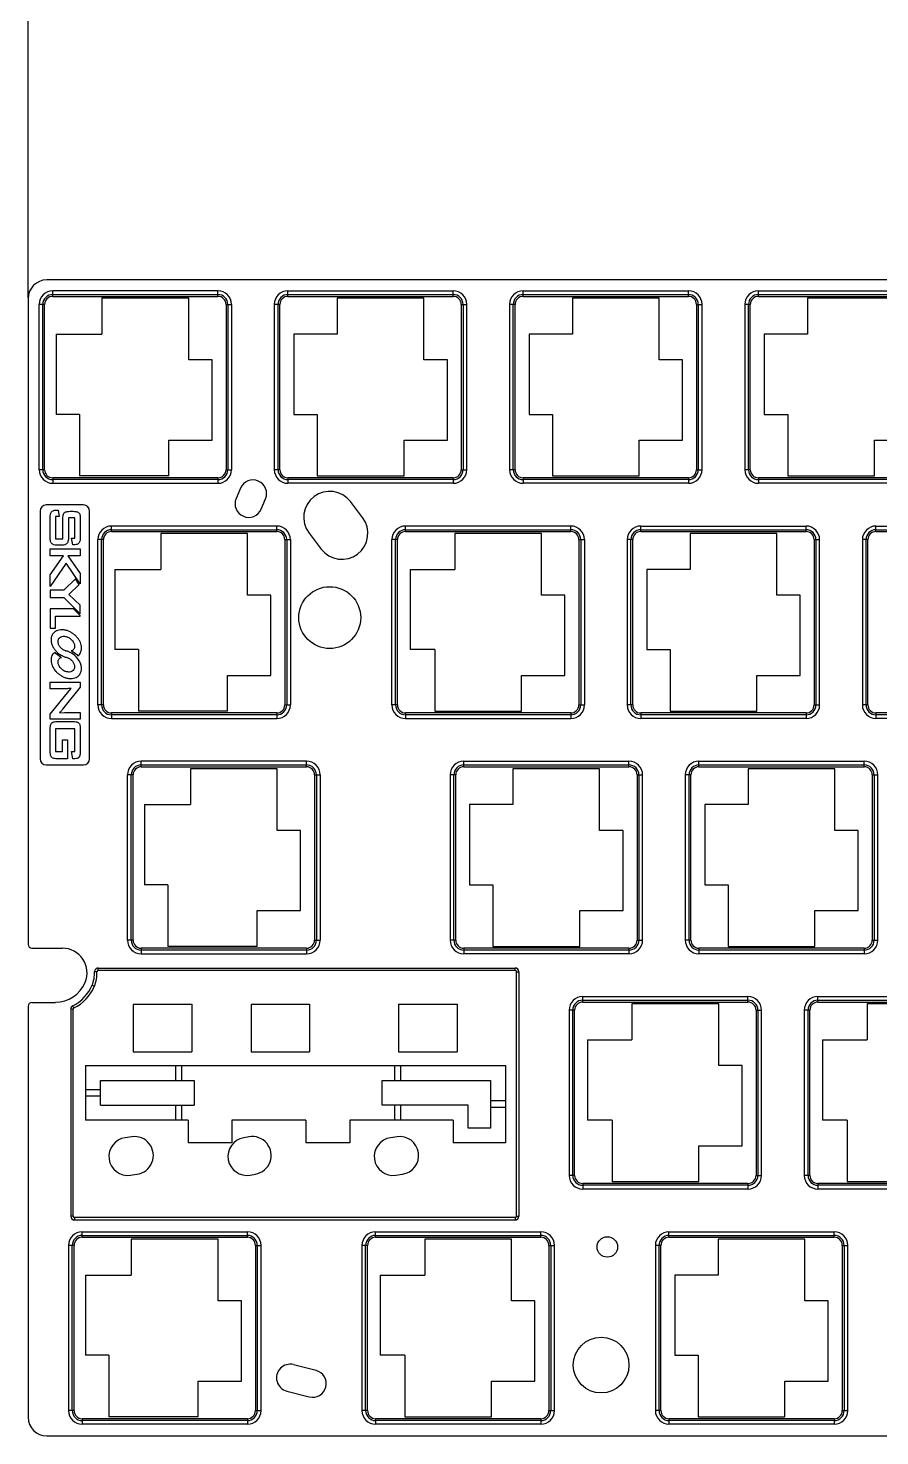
# Model space of a CAD drawing. Header units: millimetres. Extents: x 1385 to 1932, y 378 to 1802.
# Drawn here: x 1541.3 to 1610.1, y 1613 to 1726.7 of the extents above; entities that cross this region are included whole.
import ezdxf

# ---------------------------------------------------------------- set-up
doc = ezdxf.new("R2010")
doc.units = ezdxf.units.MM
doc.header["$LTSCALE"] = 46.255
for name, color, linetype in [('1_DXF_CONTINUOUS_LINE', 7, 'CONTINUOUS'), ('61-RUBBE-XIAOYIN_DXF_DIMENSION', 7, 'CONTINUOUS'), ('61-RUBBER-XIDXF_CONTINUOUS_LINE', 7, 'CONTINUOUS')]:
    doc.layers.add(name, color=color, linetype=linetype)

msp = doc.modelspace()

# ---------------------------------------------------------------- linework, layer by layer
at = {"layer": '1_DXF_CONTINUOUS_LINE', "color": 0, "linetype": 'Continuous'}
for p, q in [((1543.56, 1687.29), (1543.56, 1685.49)), ((1543.85, 1687.29), (1543.56, 1687.29)), ((1543.7, 1687.81), (1543.75, 1687.81)), ((1543.75, 1687.81), (1543.85, 1687.29)), ((1544.72, 1687.71), (1544.98, 1687.71)), ((1543.12, 1685.53), (1543.12, 1687.22)), ((1544.14, 1685.49), (1544.14, 1687.14)), ((1544.59, 1687.19), (1544.59, 1685.61)), ((1545.11, 1687.19), (1544.59, 1687.19)), ((1545.11, 1685.53), (1545.11, 1687.19)), ((1545.55, 1687.13), (1545.55, 1685.6)), ((1543.56, 1685.49), (1544.14, 1685.49)), ((1544.95, 1685.01), (1544.83, 1685.53)), ((1544.83, 1685.53), (1545.11, 1685.53)), ((1545.02, 1685.01), (1544.95, 1685.01)), ((1543.12, 1684.1), (1543.12, 1684.69)), ((1543.12, 1684.69), (1545.55, 1684.69)), ((1543.12, 1682.58), (1544.19, 1684.1)), ((1544.19, 1684.1), (1543.12, 1684.1)), ((1544.07, 1684.97), (1543.63, 1684.97)), ((1544.54, 1684.1), (1545.55, 1682.69)), ((1545.55, 1684.1), (1544.54, 1684.1)), ((1545.55, 1684.69), (1545.55, 1684.1)), ((1544.41, 1683.52), (1543.12, 1681.63)), ((1545.55, 1681.84), (1544.41, 1683.52)), ((1543.12, 1681.63), (1543.12, 1682.58)), ((1545.15, 1682.26), (1544.21, 1681.33)), ((1544.62, 1680.99), (1545.47, 1681.79)), ((1545.47, 1681.79), (1545.15, 1682.26)), ((1545.55, 1682.69), (1545.55, 1681.84)), ((1543.12, 1681.33), (1543.12, 1680.74)), ((1544.21, 1681.33), (1543.12, 1681.33)), ((1543.12, 1680.74), (1544.21, 1680.74)), ((1544.21, 1680.74), (1545.55, 1679.42)), ((1545.55, 1680.12), (1544.62, 1680.99)), ((1543.12, 1679.84), (1543.12, 1678.27)), ((1545.01, 1679.84), (1543.12, 1679.84)), ((1545.55, 1679.3), (1545.01, 1679.84)), ((1545.55, 1679.42), (1545.55, 1680.12)), ((1543.12, 1678.27), (1543.56, 1678.27)), ((1543.56, 1678.27), (1543.56, 1679.25)), ((1543.56, 1679.25), (1545.55, 1679.25)), ((1545.55, 1679.25), (1545.55, 1679.3)), ((1543.12, 1673.38), (1543.12, 1673.91)), ((1543.12, 1673.91), (1545.55, 1673.91)), ((1545.55, 1673.91), (1545.55, 1673.51)), ((1544.44, 1673.38), (1543.12, 1673.38)), ((1543.12, 1671.32), (1544.62, 1673.19)), ((1545.55, 1673.51), (1544.12, 1671.72)), ((1544.82, 1673.4), (1544.62, 1673.39)), ((1543.86, 1671.43), (1544.28, 1671.45)), ((1544.28, 1671.45), (1545.55, 1671.45)), ((1545.55, 1671.45), (1545.55, 1670.92)), ((1543.12, 1670.92), (1543.12, 1671.32)), ((1545.55, 1670.92), (1543.12, 1670.92)), ((1543.7, 1670.73), (1544.98, 1670.73)), ((1543.12, 1668.34), (1543.12, 1670.1)), ((1543.56, 1670.14), (1543.56, 1668.3)), ((1545.11, 1670.14), (1543.56, 1670.14)), ((1544.11, 1668.3), (1544.11, 1669.25)), ((1544.11, 1669.25), (1544.53, 1669.25)), ((1544.53, 1669.25), (1544.53, 1667.71)), ((1545.11, 1668.3), (1545.11, 1670.14)), ((1545.55, 1670.1), (1545.55, 1668.34)), ((1543.56, 1668.3), (1544.11, 1668.3)), ((1544.94, 1667.71), (1544.84, 1668.3)), ((1544.84, 1668.3), (1545.11, 1668.3)), ((1544.53, 1667.71), (1543.7, 1667.71)), ((1545, 1667.71), (1544.94, 1667.71))]:
    msp.add_line(p, q, dxfattribs=at)
for points, knots in [([(1543.12, 1687.22), (1543.12, 1687.3), (1543.13, 1687.41), (1543.17, 1687.57), (1543.23, 1687.68), (1543.35, 1687.76), (1543.5, 1687.81), (1543.62, 1687.81), (1543.7, 1687.81)], [0, 0, 0, 0, 0.229096, 0.362951, 0.493452, 0.634349, 0.772166, 1, 1, 1, 1]), ([(1544.14, 1687.14), (1544.14, 1687.21), (1544.16, 1687.36), (1544.22, 1687.56), (1544.36, 1687.66), (1544.52, 1687.7), (1544.64, 1687.71), (1544.72, 1687.71)], [0, 0, 0, 0, 0.21755, 0.478012, 0.620643, 0.763094, 1, 1, 1, 1]), ([(1544.98, 1687.71), (1545.05, 1687.71), (1545.17, 1687.7), (1545.33, 1687.66), (1545.48, 1687.56), (1545.54, 1687.36), (1545.55, 1687.21), (1545.55, 1687.13)], [0, 0, 0, 0, 0.23561, 0.377296, 0.519156, 0.775261, 1, 1, 1, 1]), ([(1543.63, 1684.97), (1543.56, 1684.97), (1543.45, 1684.99), (1543.32, 1685.04), (1543.23, 1685.11), (1543.17, 1685.22), (1543.13, 1685.36), (1543.12, 1685.47), (1543.12, 1685.53)], [0, 0, 0, 0, 0.253799, 0.374788, 0.486896, 0.630073, 0.775093, 1, 1, 1, 1]), ([(1544.59, 1685.61), (1544.59, 1685.52), (1544.58, 1685.39), (1544.54, 1685.22), (1544.48, 1685.11), (1544.39, 1685.04), (1544.26, 1684.99), (1544.15, 1684.97), (1544.07, 1684.97)], [0, 0, 0, 0, 0.274471, 0.413735, 0.545896, 0.64777, 0.75805, 1, 1, 1, 1]), ([(1545.55, 1685.6), (1545.55, 1685.52), (1545.54, 1685.36), (1545.47, 1685.15), (1545.33, 1685.06), (1545.19, 1685.01), (1545.09, 1685.01), (1545.02, 1685.01)], [0, 0, 0, 0, 0.254469, 0.527096, 0.661211, 0.792088, 1, 1, 1, 1]), ([(1543.43, 1677.91), (1543.37, 1677.86), (1543.28, 1677.75), (1543.2, 1677.55), (1543.18, 1677.37), (1543.19, 1677.21), (1543.22, 1677.04), (1543.3, 1676.83), (1543.44, 1676.6), (1543.56, 1676.45), (1543.63, 1676.39)], [0, 0, 0, 0, 0.133681, 0.24884, 0.373191, 0.446612, 0.521162, 0.674597, 0.83452, 1, 1, 1, 1]), ([(1545.36, 1676.03), (1545.4, 1676.06), (1545.48, 1676.14), (1545.58, 1676.29), (1545.63, 1676.43), (1545.65, 1676.56), (1545.66, 1676.67), (1545.65, 1676.78), (1545.62, 1676.93), (1545.56, 1677.12), (1545.45, 1677.33), (1545.3, 1677.53), (1545.11, 1677.72), (1544.9, 1677.87), (1544.71, 1677.98), (1544.55, 1678.05), (1544.42, 1678.09), (1544.3, 1678.12), (1544.14, 1678.14), (1543.95, 1678.14), (1543.73, 1678.1), (1543.56, 1678.02), (1543.46, 1677.95), (1543.43, 1677.91)], [0, 0, 0, 0, 0.044415, 0.089477, 0.137421, 0.163608, 0.191935, 0.221756, 0.251981, 0.313975, 0.378347, 0.44489, 0.513096, 0.58235, 0.652093, 0.687052, 0.722031, 0.756223, 0.7889, 0.850081, 0.906578, 0.959505, 1, 1, 1, 1]), ([(1544.35, 1676.44), (1544.27, 1676.47), (1544.11, 1676.55), (1543.92, 1676.73), (1543.81, 1676.91), (1543.76, 1677.07), (1543.75, 1677.18), (1543.76, 1677.3), (1543.81, 1677.43), (1543.94, 1677.56), (1544.13, 1677.62), (1544.29, 1677.62), (1544.4, 1677.59), (1544.47, 1677.57), (1544.5, 1677.56)], [0, 0, 0, 0, 0.132856, 0.26303, 0.386687, 0.445588, 0.502778, 0.560268, 0.613498, 0.71579, 0.826685, 0.889072, 0.957188, 1, 1, 1, 1]), ([(1544.5, 1677.56), (1544.52, 1677.55), (1544.58, 1677.53), (1544.72, 1677.45), (1544.9, 1677.3), (1545.04, 1677.07), (1545.09, 1676.9), (1545.09, 1676.82)], [0, 0, 0, 0, 0.057487, 0.200793, 0.482502, 0.750654, 1, 1, 1, 1]), ([(1543.51, 1676.31), (1543.41, 1676.25), (1543.22, 1676.06), (1543.19, 1675.81), (1543.19, 1675.68)], [0, 0, 0, 0, 0.47922, 1, 1, 1, 1]), ([(1544.03, 1675.91), (1544, 1675.92), (1543.79, 1676.01), (1543.63, 1676.17), (1543.51, 1676.31)], [0, 0, 0, 0, 0.178612, 1, 1, 1, 1]), ([(1543.62, 1676.38), (1543.65, 1676.35), (1543.86, 1676.16), (1544.11, 1676.02), (1544.32, 1675.94)], [0, 0, 0, 0, 0.169243, 1, 1, 1, 1]), ([(1543.75, 1675.52), (1543.75, 1675.61), (1543.78, 1675.8), (1543.95, 1675.89), (1544.03, 1675.91)], [0, 0, 0, 0, 0.514738, 1, 1, 1, 1]), ([(1544.32, 1675.94), (1544.33, 1675.94), (1544.36, 1675.94), (1544.39, 1675.93), (1544.43, 1675.91), (1544.47, 1675.91), (1544.49, 1675.9)], [0, 0, 0, 0, 0.193163, 0.393005, 0.593087, 1, 1, 1, 1]), ([(1544.52, 1676.4), (1544.51, 1676.4), (1544.49, 1676.4), (1544.45, 1676.41), (1544.41, 1676.43), (1544.37, 1676.43), (1544.35, 1676.44)], [0, 0, 0, 0, 0.209108, 0.405656, 0.602249, 1, 1, 1, 1]), ([(1545.22, 1675.96), (1545.19, 1675.99), (1544.99, 1676.18), (1544.74, 1676.32), (1544.52, 1676.4)], [0, 0, 0, 0, 0.169443, 1, 1, 1, 1]), ([(1545.09, 1676.82), (1545.09, 1676.73), (1545.07, 1676.59), (1544.94, 1676.47), (1544.86, 1676.44), (1544.82, 1676.43)], [0, 0, 0, 0, 0.512099, 0.736385, 1, 1, 1, 1]), ([(1544.82, 1676.43), (1544.85, 1676.42), (1545.06, 1676.33), (1545.24, 1676.17), (1545.36, 1676.03)], [0, 0, 0, 0, 0.178186, 1, 1, 1, 1]), ([(1545.65, 1675), (1545.65, 1675.09), (1545.61, 1675.44), (1545.4, 1675.76), (1545.21, 1675.95)], [0, 0, 0, 0, 0.237628, 1, 1, 1, 1]), ([(1543.19, 1675.68), (1543.19, 1675.52), (1543.26, 1675.21), (1543.49, 1674.86), (1543.73, 1674.62), (1543.94, 1674.47), (1544.13, 1674.36), (1544.29, 1674.29), (1544.42, 1674.25), (1544.54, 1674.22), (1544.7, 1674.2), (1544.89, 1674.2), (1545.11, 1674.24), (1545.35, 1674.35), (1545.59, 1674.6), (1545.65, 1674.87), (1545.65, 1675)], [0, 0, 0, 0, 0.124522, 0.258465, 0.328458, 0.399524, 0.471089, 0.506962, 0.542854, 0.577949, 0.611489, 0.674286, 0.732273, 0.786593, 0.889521, 1, 1, 1, 1]), ([(1544.34, 1674.78), (1544.32, 1674.79), (1544.26, 1674.81), (1544.12, 1674.89), (1543.94, 1675.04), (1543.8, 1675.27), (1543.75, 1675.44), (1543.75, 1675.52)], [0, 0, 0, 0, 0.057449, 0.20071, 0.482438, 0.750657, 1, 1, 1, 1]), ([(1544.34, 1674.78), (1544.32, 1674.79), (1544.26, 1674.81), (1544.12, 1674.89), (1543.94, 1675.04), (1543.8, 1675.27), (1543.75, 1675.44), (1543.75, 1675.52)], [0, 0, 0, 0, 0.057446, 0.200699, 0.482414, 0.750634, 1, 1, 1, 1]), ([(1544.49, 1675.9), (1544.57, 1675.87), (1544.73, 1675.79), (1544.92, 1675.61), (1545.03, 1675.43), (1545.08, 1675.27), (1545.09, 1675.16), (1545.08, 1675.04), (1545.03, 1674.91), (1544.9, 1674.78), (1544.71, 1674.72), (1544.55, 1674.73), (1544.44, 1674.75), (1544.37, 1674.77), (1544.34, 1674.78)], [0, 0, 0, 0, 0.132872, 0.26303, 0.38666, 0.445555, 0.502748, 0.560227, 0.613453, 0.71574, 0.826647, 0.88906, 0.957225, 1, 1, 1, 1]), ([(1544.49, 1675.9), (1544.57, 1675.87), (1544.73, 1675.79), (1544.92, 1675.61), (1545.03, 1675.43), (1545.08, 1675.27), (1545.09, 1675.16), (1545.08, 1675.04), (1545.03, 1674.91), (1544.9, 1674.78), (1544.71, 1674.72), (1544.55, 1674.73), (1544.44, 1674.75), (1544.37, 1674.77), (1544.34, 1674.78)], [0, 0, 0, 0, 0.132866, 0.263026, 0.386664, 0.445562, 0.502757, 0.560235, 0.613459, 0.715741, 0.826647, 0.889061, 0.957224, 1, 1, 1, 1]), ([(1544.62, 1673.39), (1544.61, 1673.39), (1544.59, 1673.39), (1544.55, 1673.38), (1544.5, 1673.38), (1544.46, 1673.38), (1544.44, 1673.38)], [0, 0, 0, 0, 0.162227, 0.324984, 0.690552, 1, 1, 1, 1]), ([(1544.62, 1673.19), (1544.65, 1673.22), (1544.71, 1673.29), (1544.78, 1673.36), (1544.82, 1673.4)], [0, 0, 0, 0, 0.364413, 1, 1, 1, 1]), ([(1544.12, 1671.72), (1544.1, 1671.69), (1544.02, 1671.58), (1543.92, 1671.49), (1543.86, 1671.43)], [0, 0, 0, 0, 0.306613, 1, 1, 1, 1]), ([(1543.12, 1670.1), (1543.12, 1670.18), (1543.12, 1670.31), (1543.17, 1670.48), (1543.22, 1670.58), (1543.29, 1670.64), (1543.37, 1670.68), (1543.5, 1670.72), (1543.62, 1670.73), (1543.7, 1670.73)], [0, 0, 0, 0, 0.259639, 0.388975, 0.513051, 0.581561, 0.648902, 0.781223, 1, 1, 1, 1]), ([(1544.98, 1670.73), (1545.05, 1670.73), (1545.17, 1670.72), (1545.31, 1670.68), (1545.39, 1670.64), (1545.45, 1670.58), (1545.51, 1670.48), (1545.55, 1670.31), (1545.55, 1670.18), (1545.55, 1670.1)], [0, 0, 0, 0, 0.218866, 0.351198, 0.418544, 0.48706, 0.611105, 0.740407, 1, 1, 1, 1]), ([(1543.7, 1667.71), (1543.62, 1667.71), (1543.5, 1667.72), (1543.35, 1667.77), (1543.23, 1667.84), (1543.17, 1667.96), (1543.12, 1668.12), (1543.12, 1668.26), (1543.12, 1668.34)], [0, 0, 0, 0, 0.218928, 0.351363, 0.486775, 0.610806, 0.74016, 1, 1, 1, 1]), ([(1545.55, 1668.34), (1545.55, 1668.26), (1545.55, 1668.13), (1545.51, 1667.99), (1545.48, 1667.91), (1545.44, 1667.85), (1545.4, 1667.81), (1545.33, 1667.76), (1545.2, 1667.72), (1545.08, 1667.71), (1545, 1667.71)], [0, 0, 0, 0, 0.255232, 0.388493, 0.453365, 0.517244, 0.581556, 0.643244, 0.764082, 1, 1, 1, 1])]:
    msp.add_open_spline(points, degree=3, knots=knots, dxfattribs=at)
at = {"layer": '61-RUBBE-XIAOYIN_DXF_DIMENSION', "color": 4, "linetype": 'Continuous'}
msp.add_line((1541.34, 1704.96), (1541.34, 1744.75), dxfattribs=at)
at = {"layer": '61-RUBBE-XIAOYIN_DXF_DIMENSION', "color": 6, "linetype": 'Continuous'}
msp.add_line((1541.34, 1704.96), (1541.34, 1720.84), dxfattribs=at)
at = {"layer": '61-RUBBER-XIDXF_CONTINUOUS_LINE', "color": 7, "linetype": 'Continuous'}
for p, q in [((1823.16, 1706.4), (1542.84, 1706.4)), ((1543.32, 1705.07), (1543.32, 1705.52)), ((1556.67, 1705.52), (1543.32, 1705.52)), ((1556.67, 1705.07), (1556.67, 1705.52)), ((1562.32, 1705.07), (1562.32, 1705.52)), ((1562.32, 1705.52), (1575.67, 1705.52)), ((1575.67, 1705.07), (1575.67, 1705.52)), ((1581.32, 1705.07), (1581.32, 1705.52)), ((1581.32, 1705.52), (1594.67, 1705.52)), ((1594.67, 1705.07), (1594.67, 1705.52)), ((1600.32, 1705.07), (1600.32, 1705.52)), ((1600.32, 1705.52), (1613.67, 1705.52)), ((1541.34, 1704.9), (1541.34, 1652.72)), ((1542.22, 1691.07), (1542.22, 1704.42)), ((1542.67, 1704.42), (1542.22, 1704.42)), ((1542.52, 1691.07), (1542.52, 1704.42)), ((1542.67, 1691.07), (1542.67, 1704.42)), ((1543.32, 1705.22), (1556.67, 1705.22)), ((1543.32, 1705.07), (1556.67, 1705.07)), ((1547.3, 1704.92), (1547.3, 1702.02)), ((1554.31, 1704.92), (1547.3, 1704.92)), ((1554.31, 1699.94), (1554.31, 1704.92)), ((1557.32, 1704.42), (1557.32, 1691.07)), ((1557.32, 1704.42), (1557.77, 1704.42)), ((1557.47, 1704.42), (1557.47, 1691.07)), ((1557.77, 1704.42), (1557.77, 1691.07)), ((1561.22, 1704.42), (1561.22, 1691.07)), ((1561.67, 1704.42), (1561.22, 1704.42)), ((1561.52, 1691.07), (1561.52, 1704.42)), ((1561.67, 1691.07), (1561.67, 1704.42)), ((1562.32, 1705.22), (1575.67, 1705.22)), ((1562.32, 1705.07), (1575.67, 1705.07)), ((1566.3, 1704.92), (1566.3, 1702.02)), ((1573.31, 1704.92), (1566.3, 1704.92)), ((1573.31, 1699.94), (1573.31, 1704.92)), ((1576.32, 1704.42), (1576.32, 1691.07)), ((1576.32, 1704.42), (1576.77, 1704.42)), ((1576.47, 1704.42), (1576.47, 1691.07)), ((1576.77, 1691.07), (1576.77, 1704.42)), ((1580.22, 1704.42), (1580.22, 1691.07)), ((1580.67, 1704.42), (1580.22, 1704.42)), ((1580.52, 1691.07), (1580.52, 1704.42)), ((1580.67, 1691.07), (1580.67, 1704.42)), ((1581.32, 1705.22), (1594.67, 1705.22)), ((1581.32, 1705.07), (1594.67, 1705.07)), ((1585.3, 1704.92), (1585.3, 1702.02)), ((1592.31, 1704.92), (1585.3, 1704.92)), ((1592.31, 1699.94), (1592.31, 1704.92)), ((1595.32, 1704.42), (1595.32, 1691.07)), ((1595.32, 1704.42), (1595.77, 1704.42)), ((1595.47, 1704.42), (1595.47, 1691.07)), ((1595.77, 1691.07), (1595.77, 1704.42)), ((1599.22, 1704.42), (1599.22, 1691.07)), ((1599.67, 1704.42), (1599.22, 1704.42)), ((1599.52, 1691.07), (1599.52, 1704.42)), ((1599.67, 1691.07), (1599.67, 1704.42)), ((1600.32, 1705.22), (1613.67, 1705.22)), ((1600.32, 1705.07), (1613.67, 1705.07)), ((1604.3, 1704.92), (1604.3, 1702.02)), ((1611.31, 1704.92), (1604.3, 1704.92)), ((1543.6, 1702.02), (1543.6, 1695.54)), ((1543.6, 1702.02), (1547.3, 1702.02)), ((1562.8, 1702.02), (1562.8, 1695.54)), ((1566.3, 1702.02), (1562.8, 1702.02)), ((1581.8, 1702.02), (1581.8, 1695.54)), ((1585.3, 1702.02), (1581.8, 1702.02)), ((1600.8, 1702.02), (1600.8, 1695.54)), ((1604.3, 1702.02), (1600.8, 1702.02)), ((1556.2, 1699.94), (1554.31, 1699.94)), ((1556.2, 1693.46), (1556.2, 1699.94)), ((1575.2, 1699.94), (1573.31, 1699.94)), ((1575.2, 1693.46), (1575.2, 1699.94)), ((1594.2, 1699.94), (1592.31, 1699.94)), ((1594.2, 1693.46), (1594.2, 1699.94)), ((1545.49, 1695.54), (1543.6, 1695.54)), ((1545.49, 1695.54), (1545.49, 1690.57)), ((1562.8, 1695.54), (1564.69, 1695.54)), ((1564.69, 1695.54), (1564.69, 1690.57)), ((1581.8, 1695.54), (1583.69, 1695.54)), ((1583.69, 1695.54), (1583.69, 1690.57)), ((1600.8, 1695.54), (1602.69, 1695.54)), ((1602.69, 1695.54), (1602.69, 1690.57)), ((1552.7, 1690.57), (1552.7, 1693.46)), ((1552.7, 1693.46), (1556.2, 1693.46)), ((1571.7, 1690.57), (1571.7, 1693.46)), ((1571.7, 1693.46), (1575.2, 1693.46)), ((1590.7, 1690.57), (1590.7, 1693.46)), ((1590.7, 1693.46), (1594.2, 1693.46)), ((1609.7, 1690.57), (1609.7, 1693.46)), ((1609.7, 1693.46), (1613.2, 1693.46)), ((1542.67, 1691.07), (1542.22, 1691.07)), ((1557.32, 1691.07), (1557.77, 1691.07)), ((1561.67, 1691.07), (1561.22, 1691.07)), ((1576.32, 1691.07), (1576.77, 1691.07)), ((1580.67, 1691.07), (1580.22, 1691.07)), ((1595.32, 1691.07), (1595.77, 1691.07)), ((1599.67, 1691.07), (1599.22, 1691.07)), ((1543.32, 1690.42), (1543.32, 1689.97)), ((1556.67, 1690.42), (1543.32, 1690.42)), ((1556.67, 1690.27), (1543.32, 1690.27)), ((1543.32, 1689.97), (1556.67, 1689.97)), ((1552.7, 1690.57), (1545.49, 1690.57)), ((1556.67, 1690.42), (1556.67, 1689.97)), ((1562.32, 1690.42), (1562.32, 1689.97)), ((1575.67, 1690.42), (1562.32, 1690.42)), ((1575.67, 1690.27), (1562.32, 1690.27)), ((1575.67, 1689.97), (1562.32, 1689.97)), ((1564.69, 1690.57), (1571.7, 1690.57)), ((1575.67, 1690.42), (1575.67, 1689.97)), ((1581.32, 1690.42), (1581.32, 1689.97)), ((1594.67, 1690.42), (1581.32, 1690.42)), ((1594.67, 1690.27), (1581.32, 1690.27)), ((1594.67, 1689.97), (1581.32, 1689.97)), ((1583.69, 1690.57), (1590.7, 1690.57)), ((1594.67, 1690.42), (1594.67, 1689.97)), ((1600.32, 1690.42), (1600.32, 1689.97)), ((1613.67, 1690.42), (1600.32, 1690.42)), ((1613.67, 1690.27), (1600.32, 1690.27)), ((1613.67, 1689.97), (1600.32, 1689.97)), ((1602.69, 1690.57), (1609.7, 1690.57)), ((1542.3, 1687.72), (1542.3, 1667.72)), ((1545.8, 1688.22), (1542.8, 1688.22)), ((1546.3, 1667.72), (1546.3, 1687.72)), ((1548.07, 1686.07), (1548.07, 1686.52)), ((1561.42, 1686.52), (1548.07, 1686.52)), ((1548.07, 1686.22), (1561.42, 1686.22)), ((1561.42, 1686.07), (1561.42, 1686.52)), ((1571.82, 1686.07), (1571.82, 1686.52)), ((1585.17, 1686.52), (1571.82, 1686.52)), ((1571.82, 1686.22), (1585.17, 1686.22)), ((1585.17, 1686.07), (1585.17, 1686.52)), ((1590.82, 1686.07), (1590.82, 1686.52)), ((1590.82, 1686.52), (1604.17, 1686.52)), ((1590.82, 1686.22), (1604.17, 1686.22)), ((1604.17, 1686.07), (1604.17, 1686.52)), ((1609.82, 1686.07), (1609.82, 1686.52)), ((1609.82, 1686.52), (1623.17, 1686.52)), ((1609.82, 1686.22), (1623.17, 1686.22)), ((1546.97, 1672.07), (1546.97, 1685.42)), ((1547.42, 1685.42), (1546.97, 1685.42)), ((1547.27, 1672.07), (1547.27, 1685.42)), ((1547.42, 1672.07), (1547.42, 1685.42)), ((1548.07, 1686.07), (1561.42, 1686.07)), ((1552.05, 1685.92), (1552.05, 1683.02)), ((1559.06, 1685.92), (1552.05, 1685.92)), ((1559.06, 1680.94), (1559.06, 1685.92)), ((1562.07, 1685.42), (1562.07, 1672.07)), ((1562.07, 1685.42), (1562.52, 1685.42)), ((1562.22, 1685.42), (1562.22, 1672.07)), ((1562.52, 1685.42), (1562.52, 1672.07)), ((1570.72, 1672.07), (1570.72, 1685.42)), ((1571.17, 1685.42), (1570.72, 1685.42)), ((1571.02, 1672.07), (1571.02, 1685.42)), ((1571.17, 1672.07), (1571.17, 1685.42)), ((1571.82, 1686.07), (1585.17, 1686.07)), ((1575.8, 1685.92), (1575.8, 1683.02)), ((1582.81, 1685.92), (1575.8, 1685.92)), ((1582.81, 1680.94), (1582.81, 1685.92)), ((1585.82, 1685.42), (1585.82, 1672.07)), ((1585.82, 1685.42), (1586.27, 1685.42)), ((1585.97, 1685.42), (1585.97, 1672.07)), ((1586.27, 1685.42), (1586.27, 1672.07)), ((1589.72, 1685.42), (1589.72, 1672.07)), ((1590.17, 1685.42), (1589.72, 1685.42)), ((1590.02, 1672.07), (1590.02, 1685.42)), ((1590.17, 1672.07), (1590.17, 1685.42)), ((1590.82, 1686.07), (1604.17, 1686.07)), ((1594.8, 1685.92), (1594.8, 1683.02)), ((1601.81, 1685.92), (1594.8, 1685.92)), ((1601.81, 1680.94), (1601.81, 1685.92)), ((1604.82, 1685.42), (1604.82, 1672.07)), ((1604.82, 1685.42), (1605.27, 1685.42)), ((1604.97, 1685.42), (1604.97, 1672.07)), ((1605.27, 1672.07), (1605.27, 1685.42)), ((1608.72, 1685.42), (1608.72, 1672.07)), ((1609.17, 1685.42), (1608.72, 1685.42)), ((1609.02, 1672.07), (1609.02, 1685.42)), ((1609.17, 1672.07), (1609.17, 1685.42)), ((1609.82, 1686.07), (1623.17, 1686.07)), ((1548.35, 1683.02), (1548.35, 1676.54)), ((1548.35, 1683.02), (1552.05, 1683.02)), ((1572.2, 1683.02), (1572.2, 1676.54)), ((1572.2, 1683.02), (1575.8, 1683.02)), ((1591.3, 1683.02), (1591.3, 1676.54)), ((1594.8, 1683.02), (1591.3, 1683.02)), ((1560.95, 1680.94), (1559.06, 1680.94)), ((1560.95, 1674.46), (1560.95, 1680.94)), ((1584.7, 1680.94), (1582.81, 1680.94)), ((1584.7, 1674.46), (1584.7, 1680.94)), ((1603.7, 1680.94), (1601.81, 1680.94)), ((1603.7, 1674.46), (1603.7, 1680.94)), ((1550.24, 1676.54), (1548.35, 1676.54)), ((1550.24, 1676.54), (1550.24, 1671.57)), ((1574.19, 1676.54), (1572.2, 1676.54)), ((1574.19, 1676.54), (1574.19, 1671.57)), ((1591.3, 1676.54), (1593.19, 1676.54)), ((1593.19, 1676.54), (1593.19, 1671.57)), ((1557.45, 1671.57), (1557.45, 1674.46)), ((1557.45, 1674.46), (1560.95, 1674.46)), ((1581.2, 1671.57), (1581.2, 1674.46)), ((1581.2, 1674.46), (1584.7, 1674.46)), ((1600.2, 1671.57), (1600.2, 1674.46)), ((1600.2, 1674.46), (1603.7, 1674.46)), ((1547.42, 1672.07), (1546.97, 1672.07)), ((1548.07, 1671.42), (1548.07, 1670.97)), ((1561.42, 1671.42), (1548.07, 1671.42)), ((1557.45, 1671.57), (1550.24, 1671.57)), ((1561.42, 1671.42), (1561.42, 1670.97)), ((1562.07, 1672.07), (1562.52, 1672.07)), ((1571.17, 1672.07), (1570.72, 1672.07)), ((1571.82, 1671.42), (1571.82, 1670.97)), ((1585.17, 1671.42), (1571.82, 1671.42)), ((1574.19, 1671.57), (1581.2, 1671.57)), ((1585.17, 1671.42), (1585.17, 1670.97)), ((1585.82, 1672.07), (1586.27, 1672.07)), ((1590.17, 1672.07), (1589.72, 1672.07)), ((1590.82, 1671.42), (1590.82, 1670.97)), ((1604.17, 1671.42), (1590.82, 1671.42)), ((1593.19, 1671.57), (1600.2, 1671.57)), ((1604.17, 1671.42), (1604.17, 1670.97)), ((1604.82, 1672.07), (1605.27, 1672.07)), ((1609.17, 1672.07), (1608.72, 1672.07)), ((1609.82, 1671.42), (1609.82, 1670.97)), ((1623.17, 1671.42), (1609.82, 1671.42)), ((1561.42, 1671.27), (1548.07, 1671.27)), ((1548.07, 1670.97), (1561.42, 1670.97)), ((1585.17, 1671.27), (1571.82, 1671.27)), ((1571.82, 1670.97), (1585.17, 1670.97)), ((1604.17, 1671.27), (1590.82, 1671.27)), ((1604.17, 1670.97), (1590.82, 1670.97)), ((1623.17, 1671.27), (1609.82, 1671.27)), ((1623.17, 1670.97), (1609.82, 1670.97)), ((1542.8, 1667.22), (1545.8, 1667.22)), ((1550.47, 1667.07), (1550.47, 1667.52)), ((1563.82, 1667.52), (1550.47, 1667.52)), ((1550.47, 1667.22), (1563.82, 1667.22)), ((1550.47, 1667.07), (1563.82, 1667.07)), ((1554.44, 1666.92), (1554.44, 1664.02)), ((1561.45, 1666.92), (1554.44, 1666.92)), ((1561.45, 1661.94), (1561.45, 1666.92)), ((1563.82, 1667.07), (1563.82, 1667.52)), ((1576.52, 1667.07), (1576.52, 1667.52)), ((1576.52, 1667.52), (1589.87, 1667.52)), ((1576.52, 1667.22), (1589.87, 1667.22)), ((1576.52, 1667.07), (1589.87, 1667.07)), ((1580.49, 1666.92), (1580.49, 1664.02)), ((1587.5, 1666.92), (1580.49, 1666.92)), ((1587.5, 1661.94), (1587.5, 1666.92)), ((1589.87, 1667.07), (1589.87, 1667.52)), ((1595.52, 1667.07), (1595.52, 1667.52)), ((1595.52, 1667.52), (1608.87, 1667.52)), ((1595.52, 1667.22), (1608.87, 1667.22)), ((1595.52, 1667.07), (1608.87, 1667.07)), ((1599.49, 1666.92), (1599.49, 1664.02)), ((1606.5, 1666.92), (1599.49, 1666.92)), ((1606.5, 1661.94), (1606.5, 1666.92)), ((1608.87, 1667.07), (1608.87, 1667.52)), ((1549.37, 1653.07), (1549.37, 1666.42)), ((1549.82, 1666.42), (1549.37, 1666.42)), ((1549.67, 1653.07), (1549.67, 1666.42)), ((1549.82, 1653.07), (1549.82, 1666.42)), ((1564.47, 1666.42), (1564.47, 1653.07)), ((1564.47, 1666.42), (1564.92, 1666.42)), ((1564.62, 1666.42), (1564.62, 1653.07)), ((1564.92, 1666.42), (1564.92, 1653.07)), ((1575.42, 1666.42), (1575.42, 1653.07)), ((1575.87, 1666.42), (1575.42, 1666.42)), ((1575.72, 1653.07), (1575.72, 1666.42)), ((1575.87, 1653.07), (1575.87, 1666.42)), ((1590.52, 1666.42), (1590.52, 1653.07)), ((1590.52, 1666.42), (1590.97, 1666.42)), ((1590.67, 1666.42), (1590.67, 1653.07)), ((1590.97, 1653.07), (1590.97, 1666.42)), ((1594.42, 1666.42), (1594.42, 1653.07)), ((1594.87, 1666.42), (1594.42, 1666.42)), ((1594.72, 1653.07), (1594.72, 1666.42)), ((1594.87, 1653.07), (1594.87, 1666.42)), ((1609.52, 1666.42), (1609.52, 1653.07)), ((1609.52, 1666.42), (1609.97, 1666.42)), ((1609.67, 1666.42), (1609.67, 1653.07)), ((1609.97, 1653.07), (1609.97, 1666.42)), ((1550.74, 1664.02), (1550.74, 1657.54)), ((1550.74, 1664.02), (1554.44, 1664.02)), ((1576.99, 1664.02), (1576.99, 1657.54)), ((1580.49, 1664.02), (1576.99, 1664.02)), ((1595.99, 1664.02), (1595.99, 1657.54)), ((1599.49, 1664.02), (1595.99, 1664.02)), ((1563.34, 1661.94), (1561.45, 1661.94)), ((1563.34, 1655.46), (1563.34, 1661.94)), ((1589.39, 1661.94), (1587.5, 1661.94)), ((1589.39, 1655.46), (1589.39, 1661.94)), ((1608.39, 1661.94), (1606.5, 1661.94)), ((1608.39, 1655.46), (1608.39, 1661.94)), ((1552.63, 1657.54), (1550.74, 1657.54)), ((1552.63, 1657.54), (1552.63, 1652.57)), ((1576.99, 1657.54), (1578.88, 1657.54)), ((1578.88, 1657.54), (1578.88, 1652.57)), ((1595.99, 1657.54), (1597.88, 1657.54)), ((1597.88, 1657.54), (1597.88, 1652.57)), ((1559.84, 1652.57), (1559.84, 1655.46)), ((1559.84, 1655.46), (1563.34, 1655.46)), ((1585.89, 1652.57), (1585.89, 1655.46)), ((1585.89, 1655.46), (1589.39, 1655.46)), ((1604.89, 1652.57), (1604.89, 1655.46)), ((1604.89, 1655.46), (1608.39, 1655.46)), ((1549.82, 1653.07), (1549.37, 1653.07)), ((1550.47, 1652.42), (1550.47, 1651.97)), ((1563.82, 1652.42), (1550.47, 1652.42)), ((1563.82, 1652.27), (1550.47, 1652.27)), ((1559.84, 1652.57), (1552.63, 1652.57)), ((1563.82, 1652.42), (1563.82, 1651.97)), ((1564.47, 1653.07), (1564.92, 1653.07)), ((1575.87, 1653.07), (1575.42, 1653.07)), ((1576.52, 1652.42), (1576.52, 1651.97)), ((1589.87, 1652.42), (1576.52, 1652.42)), ((1589.87, 1652.27), (1576.52, 1652.27)), ((1578.88, 1652.57), (1585.89, 1652.57)), ((1589.87, 1652.42), (1589.87, 1651.97)), ((1590.52, 1653.07), (1590.97, 1653.07)), ((1594.87, 1653.07), (1594.42, 1653.07)), ((1595.52, 1652.42), (1595.52, 1651.97)), ((1608.87, 1652.42), (1595.52, 1652.42)), ((1608.87, 1652.27), (1595.52, 1652.27)), ((1597.88, 1652.57), (1604.89, 1652.57)), ((1608.87, 1652.42), (1608.87, 1651.97)), ((1609.52, 1653.07), (1609.97, 1653.07)), ((1550.47, 1651.97), (1563.82, 1651.97)), ((1589.87, 1651.97), (1576.52, 1651.97)), ((1608.87, 1651.97), (1595.52, 1651.97)), ((1546.9, 1650.51), (1546.73, 1650.51)), ((1547, 1650.82), (1580.68, 1650.82)), ((1547, 1650.62), (1547, 1650.79)), ((1580.68, 1650.62), (1547, 1650.62)), ((1580.68, 1650.62), (1580.68, 1650.79)), ((1580.78, 1630.77), (1580.78, 1650.52)), ((1580.78, 1650.52), (1580.95, 1650.52)), ((1580.98, 1650.52), (1580.98, 1630.77)), ((1546.69, 1649.35), (1546.5, 1649.42)), ((1541.34, 1647.74), (1541.34, 1614.53)), ((1544.78, 1647.5), (1544.78, 1630.77)), ((1544.98, 1647.5), (1544.8, 1647.5)), ((1545.03, 1647.59), (1544.96, 1647.74)), ((1544.98, 1630.77), (1544.98, 1647.5)), ((1549.81, 1647.91), (1549.81, 1644.04)), ((1549.81, 1647.91), (1554.55, 1647.91)), ((1554.55, 1647.91), (1554.55, 1644.04)), ((1559.34, 1647.91), (1559.34, 1644.04)), ((1559.34, 1647.91), (1564.07, 1647.91)), ((1559.44, 1647.91), (1564.07, 1647.91)), ((1564.07, 1647.91), (1564.07, 1644.04)), ((1564.07, 1647.91), (1564.07, 1644.04)), ((1571.25, 1647.91), (1571.25, 1644.04)), ((1571.25, 1647.91), (1575.98, 1647.91)), ((1575.98, 1647.91), (1575.98, 1644.04)), ((1586.13, 1648.07), (1586.13, 1648.52)), ((1586.13, 1648.52), (1599.48, 1648.52)), ((1586.13, 1648.22), (1599.48, 1648.22)), ((1586.13, 1648.07), (1599.48, 1648.07)), ((1590.11, 1647.92), (1590.11, 1645.02)), ((1597.12, 1647.92), (1590.11, 1647.92)), ((1597.12, 1642.94), (1597.12, 1647.92)), ((1599.48, 1648.07), (1599.48, 1648.52)), ((1605.13, 1648.07), (1605.13, 1648.52)), ((1605.13, 1648.52), (1618.48, 1648.52)), ((1605.13, 1648.22), (1618.48, 1648.22)), ((1605.13, 1648.07), (1618.48, 1648.07)), ((1609.11, 1647.92), (1609.11, 1645.02)), ((1616.12, 1647.92), (1609.11, 1647.92)), ((1585.03, 1647.42), (1585.03, 1634.07)), ((1585.48, 1647.42), (1585.03, 1647.42)), ((1585.33, 1634.07), (1585.33, 1647.42)), ((1585.48, 1634.07), (1585.48, 1647.42)), ((1600.13, 1647.42), (1600.13, 1634.07)), ((1600.13, 1647.42), (1600.58, 1647.42)), ((1600.28, 1647.42), (1600.28, 1634.07)), ((1600.58, 1634.07), (1600.58, 1647.42)), ((1604.03, 1647.42), (1604.03, 1634.07)), ((1604.48, 1647.42), (1604.03, 1647.42)), ((1604.33, 1634.07), (1604.33, 1647.42)), ((1604.48, 1634.07), (1604.48, 1647.42)), ((1586.51, 1645.02), (1586.51, 1638.54)), ((1586.51, 1645.02), (1590.11, 1645.02)), ((1605.51, 1645.02), (1605.51, 1638.54)), ((1605.51, 1645.02), (1609.11, 1645.02)), ((1545.97, 1642.94), (1545.97, 1638.54)), ((1545.97, 1642.94), (1579.89, 1642.94)), ((1545.97, 1642.94), (1545.97, 1638.54)), ((1545.97, 1642.94), (1579.89, 1642.94)), ((1549.81, 1644.04), (1554.55, 1644.04)), ((1559.34, 1644.04), (1564.07, 1644.04)), ((1571.25, 1644.04), (1575.98, 1644.04)), ((1579.89, 1642.94), (1579.89, 1636.69)), ((1599.01, 1642.94), (1597.12, 1642.94)), ((1599.01, 1636.46), (1599.01, 1642.94)), ((1554.25, 1638.54), (1545.97, 1638.54)), ((1554.25, 1638.54), (1545.97, 1638.54)), ((1554.25, 1638.54), (1554.25, 1636.69)), ((1557.8, 1638.54), (1557.8, 1636.69)), ((1563.77, 1638.54), (1557.8, 1638.54)), ((1563.77, 1638.54), (1557.8, 1638.54)), ((1563.77, 1638.54), (1563.77, 1636.69)), ((1567.32, 1638.54), (1567.32, 1636.69)), ((1575.68, 1638.54), (1567.32, 1638.54)), ((1575.68, 1638.54), (1567.32, 1638.54)), ((1575.68, 1638.54), (1575.68, 1636.69)), ((1588.5, 1638.54), (1586.51, 1638.54)), ((1588.5, 1638.54), (1588.5, 1633.57)), ((1607.5, 1638.54), (1605.51, 1638.54)), ((1607.5, 1638.54), (1607.5, 1633.57)), ((1549.71, 1637.19), (1549.18, 1637.11)), ((1557.8, 1636.69), (1554.25, 1636.69)), ((1559.18, 1637.18), (1558.75, 1637.1)), ((1567.32, 1636.69), (1563.77, 1636.69)), ((1571.14, 1637.19), (1570.61, 1637.11)), ((1579.89, 1636.69), (1575.68, 1636.69)), ((1595.51, 1633.57), (1595.51, 1636.46)), ((1595.51, 1636.46), (1599.01, 1636.46)), ((1549.6, 1634.09), (1550.13, 1634.17)), ((1559.28, 1634.1), (1559.71, 1634.17)), ((1571.03, 1634.09), (1571.57, 1634.17)), ((1585.48, 1634.07), (1585.03, 1634.07)), ((1600.13, 1634.07), (1600.58, 1634.07)), ((1604.48, 1634.07), (1604.03, 1634.07)), ((1586.13, 1633.42), (1586.13, 1632.97)), ((1599.48, 1633.42), (1586.13, 1633.42)), ((1599.48, 1633.27), (1586.13, 1633.27)), ((1599.48, 1632.97), (1586.13, 1632.97)), ((1588.5, 1633.57), (1595.51, 1633.57)), ((1599.48, 1633.42), (1599.48, 1632.97)), ((1605.13, 1633.42), (1605.13, 1632.97)), ((1618.48, 1633.42), (1605.13, 1633.42)), ((1618.48, 1633.27), (1605.13, 1633.27)), ((1618.48, 1632.97), (1605.13, 1632.97)), ((1607.5, 1633.57), (1614.51, 1633.57)), ((1544.98, 1630.77), (1544.8, 1630.77)), ((1545.08, 1630.67), (1545.08, 1630.49)), ((1580.68, 1630.67), (1545.08, 1630.67)), ((1545.08, 1630.47), (1580.68, 1630.47)), ((1580.68, 1630.67), (1580.68, 1630.49)), ((1580.78, 1630.77), (1580.95, 1630.77)), ((1545.7, 1629.07), (1545.7, 1629.52)), ((1545.7, 1629.52), (1559.05, 1629.52)), ((1559.05, 1629.07), (1559.05, 1629.52)), ((1569.4, 1629.07), (1569.4, 1629.52)), ((1569.4, 1629.52), (1582.75, 1629.52)), ((1582.75, 1629.07), (1582.75, 1629.52)), ((1593.1, 1629.07), (1593.1, 1629.52)), ((1593.1, 1629.52), (1606.45, 1629.52)), ((1606.45, 1629.07), (1606.45, 1629.52)), ((1544.6, 1628.42), (1544.6, 1615.07)), ((1545.05, 1628.42), (1544.6, 1628.42)), ((1544.9, 1615.07), (1544.9, 1628.42)), ((1545.05, 1615.07), (1545.05, 1628.42)), ((1545.7, 1629.22), (1559.05, 1629.22)), ((1545.7, 1629.07), (1559.05, 1629.07)), ((1549.67, 1628.92), (1549.67, 1626.02)), ((1556.68, 1628.92), (1549.67, 1628.92)), ((1556.68, 1623.94), (1556.68, 1628.92)), ((1559.7, 1628.42), (1559.7, 1615.07)), ((1559.7, 1628.42), (1560.15, 1628.42)), ((1559.85, 1628.42), (1559.85, 1615.07)), ((1560.15, 1615.07), (1560.15, 1628.42)), ((1568.3, 1628.42), (1568.3, 1615.07)), ((1568.75, 1628.42), (1568.3, 1628.42)), ((1568.6, 1615.07), (1568.6, 1628.42)), ((1568.75, 1615.07), (1568.75, 1628.42)), ((1569.4, 1629.22), (1582.75, 1629.22)), ((1569.4, 1629.07), (1582.75, 1629.07)), ((1573.37, 1628.92), (1573.37, 1626.02)), ((1580.38, 1628.92), (1573.37, 1628.92)), ((1580.38, 1623.94), (1580.38, 1628.92)), ((1583.4, 1628.42), (1583.4, 1615.07)), ((1583.4, 1628.42), (1583.85, 1628.42)), ((1583.55, 1628.42), (1583.55, 1615.07)), ((1583.85, 1615.07), (1583.85, 1628.42)), ((1592, 1628.42), (1592, 1615.07)), ((1592.45, 1628.42), (1592, 1628.42)), ((1592.3, 1615.07), (1592.3, 1628.42)), ((1592.45, 1615.07), (1592.45, 1628.42)), ((1593.1, 1629.22), (1606.45, 1629.22)), ((1593.1, 1629.07), (1606.45, 1629.07)), ((1597.07, 1628.92), (1597.07, 1626.02)), ((1604.08, 1628.92), (1597.07, 1628.92)), ((1604.08, 1623.94), (1604.08, 1628.92)), ((1607.1, 1628.42), (1607.1, 1615.07)), ((1607.1, 1628.42), (1607.55, 1628.42)), ((1607.25, 1628.42), (1607.25, 1615.07)), ((1607.55, 1615.07), (1607.55, 1628.42)), ((1545.97, 1626.02), (1545.97, 1619.54)), ((1545.97, 1626.02), (1549.67, 1626.02)), ((1569.77, 1626.02), (1569.77, 1619.54)), ((1569.77, 1626.02), (1573.37, 1626.02)), ((1593.57, 1626.02), (1593.57, 1619.54)), ((1597.07, 1626.02), (1593.57, 1626.02)), ((1558.57, 1623.94), (1556.68, 1623.94)), ((1558.57, 1617.46), (1558.57, 1623.94)), ((1582.27, 1623.94), (1580.38, 1623.94)), ((1582.27, 1617.46), (1582.27, 1623.94)), ((1605.97, 1623.94), (1604.08, 1623.94)), ((1605.97, 1617.46), (1605.97, 1623.94)), ((1547.86, 1619.54), (1545.97, 1619.54)), ((1547.86, 1619.54), (1547.86, 1614.57)), ((1571.76, 1619.54), (1569.77, 1619.54)), ((1571.76, 1619.54), (1571.76, 1614.57)), ((1593.57, 1619.54), (1595.46, 1619.54)), ((1595.46, 1619.54), (1595.46, 1614.57)), ((1555.07, 1614.57), (1555.07, 1617.46)), ((1555.07, 1617.46), (1558.57, 1617.46)), ((1578.77, 1614.57), (1578.77, 1617.46)), ((1578.77, 1617.46), (1582.27, 1617.46)), ((1602.47, 1614.57), (1602.47, 1617.46)), ((1602.47, 1617.46), (1605.97, 1617.46)), ((1545.05, 1615.07), (1544.6, 1615.07)), ((1555.07, 1614.57), (1547.86, 1614.57)), ((1559.7, 1615.07), (1560.15, 1615.07)), ((1568.75, 1615.07), (1568.3, 1615.07)), ((1571.76, 1614.57), (1578.77, 1614.57)), ((1583.4, 1615.07), (1583.85, 1615.07)), ((1592.45, 1615.07), (1592, 1615.07)), ((1595.46, 1614.57), (1602.47, 1614.57)), ((1607.1, 1615.07), (1607.55, 1615.07)), ((1545.7, 1614.42), (1545.7, 1613.97)), ((1559.05, 1614.42), (1545.7, 1614.42)), ((1559.05, 1614.27), (1545.7, 1614.27)), ((1559.05, 1613.97), (1545.7, 1613.97)), ((1559.05, 1614.42), (1559.05, 1613.97)), ((1569.4, 1614.42), (1569.4, 1613.97)), ((1582.75, 1614.42), (1569.4, 1614.42)), ((1582.75, 1614.27), (1569.4, 1614.27)), ((1582.75, 1613.97), (1569.4, 1613.97)), ((1582.75, 1614.42), (1582.75, 1613.97)), ((1593.1, 1614.42), (1593.1, 1613.97)), ((1606.45, 1614.42), (1593.1, 1614.42)), ((1606.45, 1614.27), (1593.1, 1614.27)), ((1606.45, 1613.97), (1593.1, 1613.97)), ((1606.45, 1614.42), (1606.45, 1613.97)), ((1542.84, 1613.03), (1823.16, 1613.03))]:
    msp.add_line(p, q, dxfattribs=at)
at = {"layer": '61-RUBBER-XIDXF_CONTINUOUS_LINE', "color": 4, "linetype": 'Continuous'}
for p, q in [((1558.49, 1689.57), (1558.14, 1688.75)), ((1560.16, 1687.89), (1560.51, 1688.71)), ((1564.59, 1618.32), (1562.77, 1618.78)), ((1562.23, 1616.65), (1564.05, 1616.19))]:
    msp.add_line(p, q, dxfattribs=at)
at = {"layer": '61-RUBBER-XIDXF_CONTINUOUS_LINE', "color": 1, "linetype": 'Continuous'}
for p, q in [((1568.35, 1687.2), (1567.37, 1688.49)), ((1564.03, 1685.95), (1565.01, 1684.66))]:
    msp.add_line(p, q, dxfattribs=at)
at = {"layer": '61-RUBBER-XIDXF_CONTINUOUS_LINE', "color": 3, "linetype": 'Continuous'}
for p, q in [((1541.64, 1652.42), (1544.1, 1652.42)), ((1541.64, 1648.04), (1543.54, 1648.04))]:
    msp.add_line(p, q, dxfattribs=at)
at = {"layer": '61-RUBBER-XIDXF_CONTINUOUS_LINE', "color": 6, "linetype": 'Continuous'}
for p, q in [((1553.25, 1642.94), (1553.25, 1641.74)), ((1553.75, 1642.44), (1553.75, 1642.94)), ((1553.75, 1641.74), (1553.75, 1642.94)), ((1553.75, 1641.74), (1553.75, 1642.94)), ((1570.93, 1642.94), (1570.93, 1642.44)), ((1570.93, 1642.94), (1570.93, 1641.74)), ((1570.93, 1642.94), (1570.93, 1641.74)), ((1571.43, 1641.74), (1571.43, 1642.94)), ((1547.17, 1640.99), (1545.97, 1640.99)), ((1547.17, 1639.74), (1547.17, 1641.74)), ((1547.17, 1641.74), (1554.75, 1641.74)), ((1554.75, 1641.74), (1554.75, 1639.74)), ((1569.93, 1639.74), (1569.93, 1641.74)), ((1569.93, 1641.74), (1578.69, 1641.74)), ((1578.69, 1641.74), (1578.69, 1637.89)), ((1545.97, 1640.49), (1547.17, 1640.49)), ((1547.17, 1639.74), (1554.75, 1639.74)), ((1553.25, 1639.74), (1553.25, 1638.54)), ((1553.75, 1638.54), (1553.75, 1639.74)), ((1553.75, 1638.54), (1553.75, 1639.74)), ((1576.88, 1639.74), (1569.93, 1639.74)), ((1570.93, 1639.74), (1570.93, 1638.54)), ((1570.93, 1639.74), (1570.93, 1638.54)), ((1571.43, 1638.54), (1571.43, 1639.74)), ((1576.88, 1637.89), (1576.88, 1639.74)), ((1579.89, 1640.09), (1578.69, 1640.09)), ((1578.69, 1639.59), (1579.89, 1639.59)), ((1553.75, 1638.54), (1553.75, 1639.04)), ((1570.93, 1639.04), (1570.93, 1638.54)), ((1578.69, 1637.89), (1576.88, 1637.89))]:
    msp.add_line(p, q, dxfattribs=at)
at = {"layer": '61-RUBBER-XIDXF_CONTINUOUS_LINE', "color": 3, "linetype": 'Continuous'}
msp.add_circle((1565.7, 1679.12), 2.5, dxfattribs=at)
at = {"layer": '61-RUBBER-XIDXF_CONTINUOUS_LINE', "color": 4, "linetype": 'Continuous'}
msp.add_circle((1588.12, 1628.29), 0.825, dxfattribs=at)
at = {"layer": '61-RUBBER-XIDXF_CONTINUOUS_LINE', "color": 1, "linetype": 'Continuous'}
msp.add_circle((1587.62, 1618.75), 2.25, dxfattribs=at)
at = {"layer": '61-RUBBER-XIDXF_CONTINUOUS_LINE', "color": 7, "linetype": 'Continuous'}
for centre, radius, start, end in [((1542.84, 1704.9), 1.5, 90, 180), ((1543.32, 1704.42), 1.1, 90, 180), ((1556.67, 1704.42), 1.1, 0, 90), ((1562.32, 1704.42), 1.1, 90, 180), ((1575.67, 1704.42), 1.1, 0, 90), ((1581.32, 1704.42), 1.1, 90, 180), ((1594.67, 1704.42), 1.1, 0, 90), ((1600.32, 1704.42), 1.1, 90, 180), ((1543.32, 1704.42), 0.8, 90, 180), ((1543.32, 1704.42), 0.65, 90, 180), ((1556.67, 1704.42), 0.8, 0, 90), ((1556.67, 1704.42), 0.65, 0, 90), ((1562.32, 1704.42), 0.8, 90, 180), ((1562.32, 1704.42), 0.65, 90, 180), ((1575.67, 1704.42), 0.8, 0, 90), ((1575.67, 1704.42), 0.65, 0, 90), ((1581.32, 1704.42), 0.8, 90, 180), ((1581.32, 1704.42), 0.65, 90, 180), ((1594.67, 1704.42), 0.8, 0, 90), ((1594.67, 1704.42), 0.65, 0, 90), ((1600.32, 1704.42), 0.8, 90, 180), ((1600.32, 1704.42), 0.65, 90, 180), ((1543.32, 1691.07), 1.1, 180, 270), ((1543.32, 1691.07), 0.8, 180, 270), ((1543.32, 1691.07), 0.65, 180, 270), ((1556.67, 1691.07), 1.1, 270, 0), ((1556.67, 1691.07), 0.8, 270, 0), ((1556.67, 1691.07), 0.65, 270, 0), ((1562.32, 1691.07), 1.1, 180, 270), ((1562.32, 1691.07), 0.8, 180, 270), ((1562.32, 1691.07), 0.65, 180, 270), ((1575.67, 1691.07), 1.1, 270, 0), ((1575.67, 1691.07), 0.8, 270, 0), ((1575.67, 1691.07), 0.65, 270, 0), ((1581.32, 1691.07), 1.1, 180, 270), ((1581.32, 1691.07), 0.8, 180, 270), ((1581.32, 1691.07), 0.65, 180, 270), ((1594.67, 1691.07), 1.1, 270, 0), ((1594.67, 1691.07), 0.8, 270, 0), ((1594.67, 1691.07), 0.65, 270, 0), ((1600.32, 1691.07), 1.1, 180, 270), ((1600.32, 1691.07), 0.8, 180, 270), ((1600.32, 1691.07), 0.65, 180, 270), ((1542.8, 1687.72), 0.5, 90, 180), ((1545.8, 1687.72), 0.5, 0, 90), ((1548.07, 1685.42), 1.1, 90, 180), ((1548.07, 1685.42), 0.8, 90, 180), ((1561.42, 1685.42), 1.1, 0, 90), ((1561.42, 1685.42), 0.8, 0, 90), ((1571.82, 1685.42), 1.1, 90, 180), ((1571.82, 1685.42), 0.8, 90, 180), ((1585.17, 1685.42), 1.1, 0, 90), ((1585.17, 1685.42), 0.8, 0, 90), ((1590.82, 1685.42), 1.1, 90, 180), ((1590.82, 1685.42), 0.8, 90, 180), ((1604.17, 1685.42), 1.1, 0, 90), ((1604.17, 1685.42), 0.8, 0, 90), ((1609.82, 1685.42), 1.1, 90, 180), ((1609.82, 1685.42), 0.8, 90, 180), ((1548.07, 1685.42), 0.65, 90, 180), ((1561.42, 1685.42), 0.65, 0, 90), ((1571.82, 1685.42), 0.65, 90, 180), ((1585.17, 1685.42), 0.65, 0, 90), ((1590.82, 1685.42), 0.65, 90, 180), ((1604.17, 1685.42), 0.65, 0, 90), ((1609.82, 1685.42), 0.65, 90, 180), ((1548.07, 1672.07), 1.1, 180, 270), ((1548.07, 1672.07), 0.8, 180, 270), ((1548.07, 1672.07), 0.65, 180, 270), ((1561.42, 1672.07), 1.1, 270, 0), ((1561.42, 1672.07), 0.8, 270, 0), ((1561.42, 1672.07), 0.65, 270, 0), ((1571.82, 1672.07), 1.1, 180, 270), ((1571.82, 1672.07), 0.8, 180, 270), ((1571.82, 1672.07), 0.65, 180, 270), ((1585.17, 1672.07), 1.1, 270, 0), ((1585.17, 1672.07), 0.8, 270, 0), ((1585.17, 1672.07), 0.65, 270, 0), ((1590.82, 1672.07), 1.1, 180, 270), ((1590.82, 1672.07), 0.8, 180, 270), ((1590.82, 1672.07), 0.65, 180, 270), ((1604.17, 1672.07), 1.1, 270, 0), ((1604.17, 1672.07), 0.8, 270, 0), ((1604.17, 1672.07), 0.65, 270, 0), ((1609.82, 1672.07), 1.1, 180, 270), ((1609.82, 1672.07), 0.8, 180, 270), ((1609.82, 1672.07), 0.65, 180, 270), ((1542.8, 1667.72), 0.5, 180, 270), ((1545.8, 1667.72), 0.5, 270, 0), ((1550.47, 1666.42), 1.1, 90, 180), ((1550.47, 1666.42), 0.8, 90, 180), ((1550.47, 1666.42), 0.65, 90, 180), ((1563.82, 1666.42), 1.1, 0, 90), ((1563.82, 1666.42), 0.8, 0, 90), ((1563.82, 1666.42), 0.65, 0, 90), ((1576.52, 1666.42), 1.1, 90, 180), ((1576.52, 1666.42), 0.8, 90, 180), ((1576.52, 1666.42), 0.65, 90, 180), ((1589.87, 1666.42), 1.1, 0, 90), ((1589.87, 1666.42), 0.8, 0, 90), ((1589.87, 1666.42), 0.65, 0, 90), ((1595.52, 1666.42), 1.1, 90, 180), ((1595.52, 1666.42), 0.8, 90, 180), ((1595.52, 1666.42), 0.65, 90, 180), ((1608.87, 1666.42), 1.1, 0, 90), ((1608.87, 1666.42), 0.8, 0, 90), ((1608.87, 1666.42), 0.65, 0, 90), ((1541.64, 1652.72), 0.3, 180, 270), ((1550.47, 1653.07), 1.1, 180, 270), ((1550.47, 1653.07), 0.8, 180, 270), ((1550.47, 1653.07), 0.65, 180, 270), ((1563.82, 1653.07), 1.1, 270, 0), ((1563.82, 1653.07), 0.8, 270, 0), ((1563.82, 1653.07), 0.65, 270, 0), ((1576.52, 1653.07), 1.1, 180, 270), ((1576.52, 1653.07), 0.8, 180, 270), ((1576.52, 1653.07), 0.65, 180, 270), ((1589.87, 1653.07), 1.1, 270, 0), ((1589.87, 1653.07), 0.8, 270, 0), ((1589.87, 1653.07), 0.65, 270, 0), ((1595.52, 1653.07), 1.1, 180, 270), ((1595.52, 1653.07), 0.8, 180, 270), ((1595.52, 1653.07), 0.65, 180, 270), ((1608.87, 1653.07), 1.1, 270, 0), ((1608.87, 1653.07), 0.8, 270, 0), ((1608.87, 1653.07), 0.65, 270, 0), ((1544.1, 1650.42), 2.6, 337.5339, 1.9807), ((1544.1, 1650.42), 2.8, 337.5339, 1.9807), ((1547, 1650.52), 0.3, 90, 181.9807), ((1547, 1650.52), 0.1, 90, 181.9807), ((1580.68, 1650.52), 0.3, 0, 90), ((1580.68, 1650.52), 0.1, 0, 90), ((1543.54, 1650.65), 3.2, 295.9465, 337.5339), ((1543.54, 1650.65), 3.4, 295.9465, 337.5339), ((1541.64, 1647.74), 0.3, 90, 180), ((1545.08, 1647.5), 0.3, 115.9465, 180), ((1545.08, 1647.5), 0.1, 115.9465, 180), ((1586.13, 1647.42), 1.1, 90, 180), ((1586.13, 1647.42), 0.8, 90, 180), ((1586.13, 1647.42), 0.65, 90, 180), ((1599.48, 1647.42), 1.1, 0, 90), ((1599.48, 1647.42), 0.8, 0, 90), ((1599.48, 1647.42), 0.65, 0, 90), ((1605.13, 1647.42), 1.1, 90, 180), ((1605.13, 1647.42), 0.8, 90, 180), ((1605.13, 1647.42), 0.65, 90, 180), ((1549.39, 1635.6), 1.53, 98.0386, 278.0386), ((1549.92, 1635.68), 1.53, 278.0386, 98.0386), ((1559.01, 1635.6), 1.53, 99.9179, 279.9179), ((1559.44, 1635.68), 1.53, 279.9179, 99.9179), ((1570.82, 1635.6), 1.53, 98.0573, 278.0573), ((1571.35, 1635.68), 1.53, 278.0573, 98.0573), ((1586.13, 1634.07), 1.1, 180, 270), ((1586.13, 1634.07), 0.8, 180, 270), ((1586.13, 1634.07), 0.65, 180, 270), ((1599.48, 1634.07), 1.1, 270, 0), ((1599.48, 1634.07), 0.8, 270, 0), ((1599.48, 1634.07), 0.65, 270, 0), ((1605.13, 1634.07), 1.1, 180, 270), ((1605.13, 1634.07), 0.8, 180, 270), ((1605.13, 1634.07), 0.65, 180, 270), ((1545.08, 1630.77), 0.3, 180, 270), ((1545.08, 1630.77), 0.1, 180, 270), ((1580.68, 1630.77), 0.3, 270, 0), ((1580.68, 1630.77), 0.1, 270, 0), ((1545.7, 1628.42), 1.1, 90, 180), ((1559.05, 1628.42), 1.1, 0, 90), ((1569.4, 1628.42), 1.1, 90, 180), ((1582.75, 1628.42), 1.1, 0, 90), ((1593.1, 1628.42), 1.1, 90, 180), ((1606.45, 1628.42), 1.1, 0, 90), ((1545.7, 1628.42), 0.8, 90, 180), ((1545.7, 1628.42), 0.65, 90, 180), ((1559.05, 1628.42), 0.8, 0, 90), ((1559.05, 1628.42), 0.65, 0, 90), ((1569.4, 1628.42), 0.8, 90, 180), ((1569.4, 1628.42), 0.65, 90, 180), ((1582.75, 1628.42), 0.8, 0, 90), ((1582.75, 1628.42), 0.65, 0, 90), ((1593.1, 1628.42), 0.8, 90, 180), ((1593.1, 1628.42), 0.65, 90, 180), ((1606.45, 1628.42), 0.8, 0, 90), ((1606.45, 1628.42), 0.65, 0, 90), ((1542.84, 1614.53), 1.5, 180, 270), ((1545.7, 1615.07), 1.1, 180, 270), ((1545.7, 1615.07), 0.8, 180, 270), ((1545.7, 1615.07), 0.65, 180, 270), ((1559.05, 1615.07), 1.1, 270, 0), ((1559.05, 1615.07), 0.8, 270, 0), ((1559.05, 1615.07), 0.65, 270, 0), ((1569.4, 1615.07), 1.1, 180, 270), ((1569.4, 1615.07), 0.8, 180, 270), ((1569.4, 1615.07), 0.65, 180, 270), ((1582.75, 1615.07), 1.1, 270, 0), ((1582.75, 1615.07), 0.8, 270, 0), ((1582.75, 1615.07), 0.65, 270, 0), ((1593.1, 1615.07), 1.1, 180, 270), ((1593.1, 1615.07), 0.8, 180, 270), ((1593.1, 1615.07), 0.65, 180, 270), ((1606.45, 1615.07), 1.1, 270, 0), ((1606.45, 1615.07), 0.8, 270, 0), ((1606.45, 1615.07), 0.65, 270, 0)]:
    msp.add_arc(centre, radius, start, end, dxfattribs=at)
at = {"layer": '61-RUBBER-XIDXF_CONTINUOUS_LINE', "color": 4, "linetype": 'Continuous'}
for centre, start, end in [((1559.5, 1689.14), 337.0166, 157.0166), ((1559.15, 1688.32), 157.0166, 337.0166), ((1562.5, 1617.72), 75.6244, 255.6244), ((1564.32, 1617.25), 255.6244, 75.6244)]:
    msp.add_arc(centre, 1.1, start, end, dxfattribs=at)
at = {"layer": '61-RUBBER-XIDXF_CONTINUOUS_LINE', "color": 1, "linetype": 'Continuous'}
for centre, start, end in [((1565.7, 1687.22), 37.2567, 217.2567), ((1566.68, 1685.93), 217.2567, 37.2567)]:
    msp.add_arc(centre, 2.1, start, end, dxfattribs=at)
at = {"layer": '61-RUBBER-XIDXF_CONTINUOUS_LINE', "color": 3, "linetype": 'Continuous'}
for centre, radius, start, end in [((1544.1, 1650.42), 2, 337.5339, 90), ((1543.54, 1650.65), 2.6, 270, 337.5339)]:
    msp.add_arc(centre, radius, start, end, dxfattribs=at)

doc.saveas('drawing.dxf')
